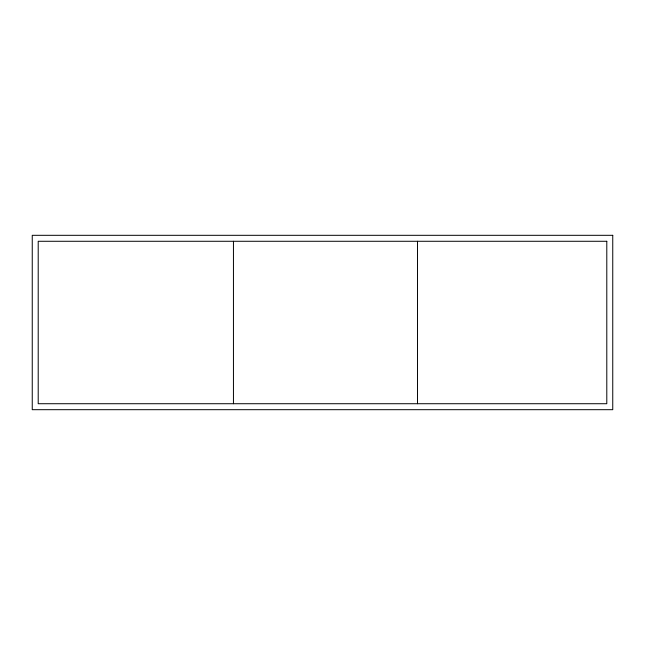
<?xml version="1.0" encoding="UTF-8"?>
<svg xmlns="http://www.w3.org/2000/svg" width="645" height="645" viewBox="0 0 645 645"><rect width="100%" height="100%" fill="white"/><g stroke="black" fill="none" stroke-linecap="round" stroke-linejoin="round"><path stroke-width="0.97" d="M417.509 241.278L417.509 403.722M233.45 241.278L233.45 403.722M612.75 235.312L32.25 235.312L32.25 409.688L612.75 409.688L612.75 235.312M606.792 241.278L38.208 241.278L38.208 403.722L606.792 403.722L606.792 241.278"/></g></svg>
